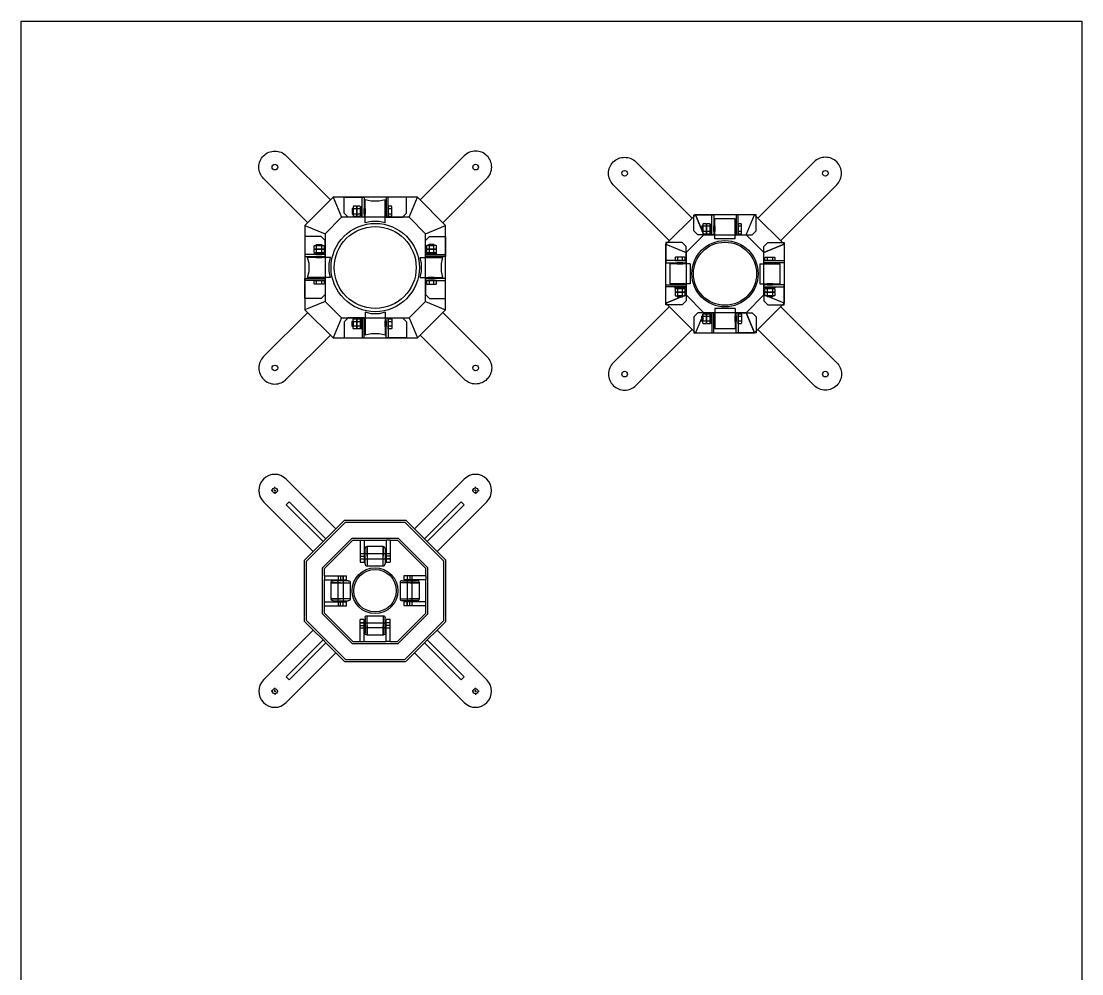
# Model space of a CAD drawing. Header units: millimetres. Extents: x -1461755 to -1310892, y 1449272 to 1531173.
# Drawn here: x -1329215 to -1326574, y 1508663 to 1511034 of the extents above; entities that cross this region are included whole.
import ezdxf

# ---------------------------------------------------------------- set-up
doc = ezdxf.new("R2010")
doc.units = ezdxf.units.MM
doc.header["$LTSCALE"] = 10
doc.layers.get('0').update_dxf_attribs({"linetype": 'CONTINUOUS'})
doc.layers.add('STEEL', color=5, linetype='CONTINUOUS')

# ---------------------------------------------------------------- blocks, each defined once
blk = doc.blocks.new('SW_CENTERMARKSYMBOL_0')
at = {"color": 0, "linetype": 'Continuous'}
for p, q in [((-0.5, 0), (-0.875, 0)), ((0, 0), (-0.25, 0)), ((0, 0.5), (0, 0.875)), ((0, 0), (0, 0.25)), ((0, 0), (0, -0.25)), ((0, 0), (0.25, 0)), ((0.5, 0), (0.875, 0)), ((0, -0.5), (0, -0.875))]:
    blk.add_line(p, q, dxfattribs=at)
blk = doc.blocks.new('SW_CENTERMARKSYMBOL_1')
at = {"color": 0, "linetype": 'Continuous'}
for p, q in [((-0.5, 0), (-0.875, 0)), ((0, 0), (-0.25, 0)), ((0, 0.5), (0, 0.875)), ((0, 0), (0, 0.25)), ((0, 0), (0, -0.25)), ((0, 0), (0.25, 0)), ((0.5, 0), (0.875, 0)), ((0, -0.5), (0, -0.875))]:
    blk.add_line(p, q, dxfattribs=at)
blk = doc.blocks.new('SW_CENTERMARKSYMBOL_2')
at = {"color": 0, "linetype": 'Continuous'}
for p, q in [((-0.5, 0), (-0.875, 0)), ((0, 0), (-0.25, 0)), ((0, 0.5), (0, 0.875)), ((0, 0), (0, 0.25)), ((0, 0), (0, -0.25)), ((0, 0), (0.25, 0)), ((0.5, 0), (0.875, 0)), ((0, -0.5), (0, -0.875))]:
    blk.add_line(p, q, dxfattribs=at)
blk = doc.blocks.new('SW_CENTERMARKSYMBOL_3')
at = {"color": 0, "linetype": 'Continuous'}
for p, q in [((-0.5, 0), (-0.875, 0)), ((0, 0), (-0.25, 0)), ((0, 0.5), (0, 0.875)), ((0, 0), (0, 0.25)), ((0, 0), (0, -0.25)), ((0, 0), (0.25, 0)), ((0.5, 0), (0.875, 0)), ((0, -0.5), (0, -0.875))]:
    blk.add_line(p, q, dxfattribs=at)
blk = doc.blocks.new('SW_CENTERMARKSYMBOL_4')
at = {"color": 0, "linetype": 'Continuous'}
for p, q in [((-0.5, 0), (-0.875, 0)), ((0, 0), (-0.25, 0)), ((0, 0.5), (0, 0.875)), ((0, 0), (0, 0.25)), ((0, 0), (0, -0.25)), ((0, 0), (0.25, 0)), ((0.5, 0), (0.875, 0)), ((0, -0.5), (0, -0.875))]:
    blk.add_line(p, q, dxfattribs=at)
blk = doc.blocks.new('SW_CENTERMARKSYMBOL_5')
at = {"color": 0, "linetype": 'Continuous'}
for p, q in [((-0.5, 0), (-0.875, 0)), ((0, 0), (-0.25, 0)), ((0, 0.5), (0, 0.875)), ((0, 0), (0, 0.25)), ((0, 0), (0, -0.25)), ((0, 0), (0.25, 0)), ((0.5, 0), (0.875, 0)), ((0, -0.5), (0, -0.875))]:
    blk.add_line(p, q, dxfattribs=at)
blk = doc.blocks.new('SW_CENTERMARKSYMBOL_6')
at = {"color": 0, "linetype": 'Continuous'}
for p, q in [((-0.5, 0), (-0.875, 0)), ((0, 0), (-0.25, 0)), ((0, 0.5), (0, 0.875)), ((0, 0), (0, 0.25)), ((0, 0), (0, -0.25)), ((0, 0), (0.25, 0)), ((0.5, 0), (0.875, 0)), ((0, -0.5), (0, -0.875))]:
    blk.add_line(p, q, dxfattribs=at)
blk = doc.blocks.new('SW_CENTERMARKSYMBOL_7')
at = {"color": 0, "linetype": 'Continuous'}
for p, q in [((-0.5, 0), (-0.875, 0)), ((0, 0), (-0.25, 0)), ((0, 0.5), (0, 0.875)), ((0, 0), (0, 0.25)), ((0, 0), (0, -0.25)), ((0, 0), (0.25, 0)), ((0.5, 0), (0.875, 0)), ((0, -0.5), (0, -0.875))]:
    blk.add_line(p, q, dxfattribs=at)
blk = doc.blocks.new('50WHEEL')
for p, q in [((-25, -19), (-25, 19)), ((25, 6.25), (-25, 6.25)), ((20, 24), (-20, 24)), ((-20, 24), (-20, -24)), ((-20, 0), (-20, 24)), ((20, -24), (20, 24)), ((20, 24), (20, 0)), ((25, 19), (25, -19)), ((-25, -6.25), (25, -6.25)), ((-20, -24), (20, -24))]:
    blk.add_line(p, q)
for centre, start, end in [((-20, 19), 90, 180), ((20, 19), 0, 90), ((-20, -19), 180, 270), ((20, -19), 270, 0)]:
    blk.add_arc(centre, 5, start, end)
blk = doc.blocks.new('LUN')
at = {"color": 1}
for p, q in [((2.5, -60), (2.5, -10)), ((52.5, -10), (2.5, -10)), ((52.5, -60), (52.5, -10)), ((52.5, -60), (2.5, -60))]:
    blk.add_line(p, q, dxfattribs=at)
at = {"color": 2}
for p, q in [((-9.5, -35), (-6.5, -33)), ((-9.5, -37), (-6.5, -35))]:
    blk.add_line(p, q, dxfattribs=at)
at = {"color": 1}
for points in [[(-50, 0), (0, 0), (0, -50), (-40, -50), (-50, -40)], [(-5, 0), (0, 0), (0, -50), (-5, -50)], [(60, 0), (55, 0), (55, -50), (60, -50)], [(105, 0), (55, 0), (55, -50), (95, -50), (105, -40)]]:
    blk.add_lwpolyline(points, close=True, dxfattribs=at)
at = {"color": 2}
for points in [[(-18.5, -46.5), (-18.5, -23.5), (-19.5, -22.5), (-26.5, -22.5), (-27.5, -23.5), (-27.5, -46.5), (-26.5, -47.5), (-19.5, -47.5)], [(-9.5, -46.5), (-9.5, -23.5), (-10.5, -22.5), (-17.5, -22.5), (-18.5, -23.5), (-18.5, -46.5), (-17.5, -47.5), (-10.5, -47.5)], [(-6.5, -45), (-6.5, -25), (-9.5, -25), (-9.5, -45)], [(-5, -48.5), (-5, -21.5), (-6.5, -21.5), (-6.5, -48.5)], [(69, -46.5), (69, -23.5), (68, -22.5), (60, -22.5), (60, -47.5), (68, -47.5)], [(-27.5, -42), (-27.5, -28), (-29, -28), (-30, -29), (-30, -41), (-29, -42)], [(-18.5, -41), (-18.5, -29), (-27.5, -29), (-27.5, -41)], [(-9.5, -41), (-9.5, -29), (-18.5, -29), (-18.5, -41)], [(2.5, -28), (2.5, -42), (0, -42), (0, -28)], [(52.5, -28), (52.5, -42), (55, -42), (55, -28)], [(69, -41), (69, -29), (60, -29), (60, -41)]]:
    blk.add_lwpolyline(points, close=True, dxfattribs=at)

msp = doc.modelspace()

# ---------------------------------------------------------------- linework, layer by layer
at = {"color": 1}
for p, q in [((-1328343.5, 1510586.2, 0), (-1328358.5, 1510589.7, 0)), ((-1328358.5, 1510532.7, 0), (-1328358.5, 1510589.7, 0)), ((-1328323.5, 1510586.2, 0), (-1328343.5, 1510586.2, 0)), ((-1328308.5, 1510589.7, 0), (-1328323.5, 1510586.2, 0)), ((-1328308.5, 1510532.7, 0), (-1328308.5, 1510589.7, 0)), ((-1328343.5, 1510536.2, 0), (-1328358.5, 1510532.7, 0)), ((-1328323.5, 1510536.2, 0), (-1328343.5, 1510536.2, 0)), ((-1328308.5, 1510532.7, 0), (-1328323.5, 1510536.2, 0)), ((-1328498.5, 1510431.2, 0), (-1328502, 1510446.2, 0)), ((-1328445, 1510446.2, 0), (-1328502, 1510446.2, 0)), ((-1328448.5, 1510431.2, 0), (-1328445, 1510446.2, 0)), ((-1328222, 1510446.2, 0), (-1328165, 1510446.2, 0)), ((-1328218.5, 1510431.2, 0), (-1328222, 1510446.2, 0)), ((-1328168.5, 1510431.2, 0), (-1328165, 1510446.2, 0)), ((-1328502, 1510396.2, 0), (-1328498.5, 1510411.2, 0)), ((-1328498.5, 1510411.2, 0), (-1328498.5, 1510431.2, 0)), ((-1328448.5, 1510411.2, 0), (-1328448.5, 1510431.2, 0)), ((-1328445, 1510396.2, 0), (-1328448.5, 1510411.2, 0)), ((-1328222, 1510396.2, 0), (-1328218.5, 1510411.2, 0)), ((-1328218.5, 1510411.2, 0), (-1328218.5, 1510431.2, 0)), ((-1328168.5, 1510411.2, 0), (-1328168.5, 1510431.2, 0)), ((-1328165, 1510396.2, 0), (-1328168.5, 1510411.2, 0)), ((-1328445, 1510396.2, 0), (-1328502, 1510396.2, 0)), ((-1328222, 1510396.2, 0), (-1328165, 1510396.2, 0)), ((-1328358.5, 1510309.7, 0), (-1328358.5, 1510252.7, 0)), ((-1328343.5, 1510306.2, 0), (-1328358.5, 1510309.7, 0)), ((-1328323.5, 1510306.2, 0), (-1328343.5, 1510306.2, 0)), ((-1328308.5, 1510309.7, 0), (-1328323.5, 1510306.2, 0)), ((-1328308.5, 1510309.7, 0), (-1328308.5, 1510252.7, 0)), ((-1328343.5, 1510256.2, 0), (-1328358.5, 1510252.7, 0)), ((-1328323.5, 1510256.2, 0), (-1328343.5, 1510256.2, 0)), ((-1328308.5, 1510252.7, 0), (-1328323.5, 1510256.2, 0))]:
    msp.add_line(p, q, dxfattribs=at)
at = {"color": 2}
for p, q in [((-1328370.5, 1510561.2, 0), (-1328367.5, 1510563.2, 0)), ((-1328370.5, 1510559.2, 0), (-1328367.5, 1510561.2, 0)), ((-1328473.5, 1510458.2, 0), (-1328475.5, 1510455.2, 0)), ((-1328471.5, 1510458.2, 0), (-1328473.5, 1510455.2, 0)), ((-1328195.5, 1510458.2, 0), (-1328193.5, 1510455.2, 0)), ((-1328193.5, 1510458.2, 0), (-1328191.5, 1510455.2, 0)), ((-1328370.5, 1510283.2, 0), (-1328367.5, 1510281.2, 0)), ((-1328370.5, 1510281.2, 0), (-1328367.5, 1510279.2, 0))]:
    msp.add_line(p, q, dxfattribs=at)
for p, q in [((-1328431.4, 1509770.5, 0), (-1328555.4, 1509894.5, 0)), ((-1328236, 1509770.5, 0), (-1328112, 1509894.5, 0)), ((-1328488, 1509713.9, 0), (-1328612, 1509837.9, 0)), ((-1328555.2, 1509830.6, 0), (-1328548.1, 1509837.7, 0)), ((-1328463.2, 1509738.7, 0), (-1328555.2, 1509830.6, 0)), ((-1328456.2, 1509745.8, 0), (-1328548.1, 1509837.7, 0)), ((-1328211.2, 1509745.8, 0), (-1328119.3, 1509837.7, 0)), ((-1328204.2, 1509738.7, 0), (-1328112.3, 1509830.6, 0)), ((-1328179.4, 1509713.9, 0), (-1328055.4, 1509837.9, 0)), ((-1328119.3, 1509837.7, 0), (-1328112.3, 1509830.6, 0)), ((-1328504.7, 1509690.2, 0), (-1328407.6, 1509787.2, 0)), ((-1328431.4, 1509770.5, 0), (-1328409.7, 1509792.2, 0)), ((-1328409.7, 1509792.2, 0), (-1328257.7, 1509792.2, 0)), ((-1328407.6, 1509787.2, 0), (-1328259.8, 1509787.2, 0)), ((-1328162.7, 1509690.2, 0), (-1328259.8, 1509787.2, 0)), ((-1328236, 1509770.5, 0), (-1328257.7, 1509792.2, 0)), ((-1328431.4, 1509770.5, 0), (-1328456.2, 1509745.8, 0)), ((-1328211.2, 1509745.8, 0), (-1328236, 1509770.5, 0)), ((-1328463.2, 1509738.7, 0), (-1328488, 1509713.9, 0)), ((-1328464.7, 1509673.6, 0), (-1328391.1, 1509747.2, 0)), ((-1328463.2, 1509738.7, 0), (-1328456.2, 1509745.8, 0)), ((-1328459.7, 1509671.5, 0), (-1328389, 1509742.2, 0)), ((-1328391.1, 1509747.2, 0), (-1328276.4, 1509747.2, 0)), ((-1328389, 1509742.2, 0), (-1328370.7, 1509742.2, 0)), ((-1328370.7, 1509742.2, 0), (-1328370.7, 1509702.2, 0)), ((-1328370.7, 1509742.2, 0), (-1328360.7, 1509742.2, 0)), ((-1328360.7, 1509742.2, 0), (-1328360.7, 1509702.2, 0)), ((-1328360.7, 1509742.2, 0), (-1328306.7, 1509742.2, 0)), ((-1328306.7, 1509742.2, 0), (-1328306.7, 1509702.2, 0)), ((-1328296.7, 1509742.2, 0), (-1328306.7, 1509742.2, 0)), ((-1328296.7, 1509742.2, 0), (-1328278.4, 1509742.2, 0)), ((-1328296.7, 1509742.2, 0), (-1328296.7, 1509702.2, 0)), ((-1328207.7, 1509671.5, 0), (-1328278.4, 1509742.2, 0)), ((-1328202.7, 1509673.6, 0), (-1328276.4, 1509747.2, 0)), ((-1328211.2, 1509745.8, 0), (-1328204.2, 1509738.7, 0)), ((-1328179.4, 1509713.9, 0), (-1328204.2, 1509738.7, 0)), ((-1328509.7, 1509692.2, 0), (-1328488, 1509713.9, 0)), ((-1328360.7, 1509708.5, 0), (-1328370.7, 1509708.5, 0)), ((-1328370.7, 1509702.2, 0), (-1328360.7, 1509702.2, 0)), ((-1328370.7, 1509702.2, 0), (-1328370.7, 1509687.2, 0)), ((-1328370.7, 1509696, 0), (-1328360.7, 1509696, 0)), ((-1328370.7, 1509695.9, 0), (-1328360.7, 1509695.9, 0)), ((-1328360.7, 1509702.2, 0), (-1328360.7, 1509687.2, 0)), ((-1328296.7, 1509708.5, 0), (-1328306.7, 1509708.5, 0)), ((-1328296.7, 1509702.2, 0), (-1328306.7, 1509702.2, 0)), ((-1328306.7, 1509702.2, 0), (-1328306.7, 1509687.2, 0)), ((-1328306.7, 1509696, 0), (-1328296.7, 1509696, 0)), ((-1328296.7, 1509695.9, 0), (-1328306.7, 1509695.9, 0)), ((-1328296.7, 1509702.2, 0), (-1328296.7, 1509687.2, 0)), ((-1328157.7, 1509692.2, 0), (-1328179.4, 1509713.9, 0)), ((-1328509.7, 1509540.2, 0), (-1328509.7, 1509692.2, 0)), ((-1328504.7, 1509542.3, 0), (-1328504.7, 1509690.2, 0)), ((-1328464.7, 1509558.9, 0), (-1328464.7, 1509673.6, 0)), ((-1328459.7, 1509653.2, 0), (-1328459.7, 1509671.5, 0)), ((-1328370.7, 1509687.2, 0), (-1328360.7, 1509687.2, 0)), ((-1328306.7, 1509687.2, 0), (-1328296.7, 1509687.2, 0)), ((-1328207.7, 1509653.2, 0), (-1328207.7, 1509671.5, 0)), ((-1328202.7, 1509558.9, 0), (-1328202.7, 1509673.6, 0)), ((-1328162.7, 1509542.3, 0), (-1328162.7, 1509690.2, 0)), ((-1328157.7, 1509540.2, 0), (-1328157.7, 1509692.2, 0)), ((-1328459.7, 1509653.2, 0), (-1328419.7, 1509653.2, 0)), ((-1328459.7, 1509653.2, 0), (-1328459.7, 1509643.2, 0)), ((-1328459.7, 1509643.2, 0), (-1328419.7, 1509643.2, 0)), ((-1328459.7, 1509589.2, 0), (-1328459.7, 1509643.2, 0)), ((-1328426, 1509653.2, 0), (-1328426, 1509643.2, 0)), ((-1328419.7, 1509653.2, 0), (-1328419.7, 1509643.2, 0)), ((-1328419.7, 1509653.2, 0), (-1328404.7, 1509653.2, 0)), ((-1328419.7, 1509643.2, 0), (-1328404.7, 1509643.2, 0)), ((-1328413.5, 1509643.2, 0), (-1328413.5, 1509653.2, 0)), ((-1328413.4, 1509653.2, 0), (-1328413.4, 1509643.2, 0)), ((-1328404.7, 1509643.2, 0), (-1328404.7, 1509653.2, 0)), ((-1328262.7, 1509653.2, 0), (-1328262.7, 1509643.2, 0)), ((-1328247.7, 1509653.2, 0), (-1328262.7, 1509653.2, 0)), ((-1328247.7, 1509643.2, 0), (-1328262.7, 1509643.2, 0)), ((-1328254, 1509653.2, 0), (-1328254, 1509643.2, 0)), ((-1328254, 1509653.2, 0), (-1328254, 1509643.2, 0)), ((-1328247.7, 1509653.2, 0), (-1328247.7, 1509643.2, 0)), ((-1328207.7, 1509653.2, 0), (-1328247.7, 1509653.2, 0)), ((-1328207.7, 1509643.2, 0), (-1328247.7, 1509643.2, 0)), ((-1328241.5, 1509643.2, 0), (-1328241.5, 1509653.2, 0)), ((-1328207.7, 1509653.2, 0), (-1328207.7, 1509643.2, 0)), ((-1328207.7, 1509589.2, 0), (-1328207.7, 1509643.2, 0)), ((-1328459.7, 1509589.2, 0), (-1328419.7, 1509589.2, 0)), ((-1328459.7, 1509579.2, 0), (-1328459.7, 1509589.2, 0)), ((-1328459.7, 1509579.2, 0), (-1328419.7, 1509579.2, 0)), ((-1328459.7, 1509560.9, 0), (-1328459.7, 1509579.2, 0)), ((-1328426, 1509589.2, 0), (-1328426, 1509579.2, 0)), ((-1328419.7, 1509579.2, 0), (-1328419.7, 1509589.2, 0)), ((-1328419.7, 1509589.2, 0), (-1328404.7, 1509589.2, 0)), ((-1328419.7, 1509579.2, 0), (-1328404.7, 1509579.2, 0)), ((-1328413.5, 1509579.2, 0), (-1328413.5, 1509589.2, 0)), ((-1328413.4, 1509579.2, 0), (-1328413.4, 1509589.2, 0)), ((-1328404.7, 1509579.2, 0), (-1328404.7, 1509589.2, 0)), ((-1328262.7, 1509589.2, 0), (-1328262.7, 1509579.2, 0)), ((-1328247.7, 1509589.2, 0), (-1328262.7, 1509589.2, 0)), ((-1328247.7, 1509579.2, 0), (-1328262.7, 1509579.2, 0)), ((-1328254, 1509579.2, 0), (-1328254, 1509589.2, 0)), ((-1328254, 1509589.2, 0), (-1328254, 1509579.2, 0)), ((-1328247.7, 1509579.2, 0), (-1328247.7, 1509589.2, 0)), ((-1328207.7, 1509589.2, 0), (-1328247.7, 1509589.2, 0)), ((-1328207.7, 1509579.2, 0), (-1328247.7, 1509579.2, 0)), ((-1328241.5, 1509579.2, 0), (-1328241.5, 1509589.2, 0)), ((-1328207.7, 1509579.2, 0), (-1328207.7, 1509589.2, 0)), ((-1328207.7, 1509560.9, 0), (-1328207.7, 1509579.2, 0)), ((-1328509.7, 1509540.2, 0), (-1328488, 1509518.5, 0)), ((-1328504.7, 1509542.3, 0), (-1328407.6, 1509445.2, 0)), ((-1328464.7, 1509558.9, 0), (-1328391.1, 1509485.2, 0)), ((-1328459.7, 1509560.9, 0), (-1328389, 1509490.2, 0)), ((-1328360.7, 1509545.2, 0), (-1328370.7, 1509545.2, 0)), ((-1328370.7, 1509530.2, 0), (-1328370.7, 1509545.2, 0)), ((-1328360.7, 1509530.2, 0), (-1328360.7, 1509545.2, 0)), ((-1328296.7, 1509545.2, 0), (-1328306.7, 1509545.2, 0)), ((-1328306.7, 1509530.2, 0), (-1328306.7, 1509545.2, 0)), ((-1328296.7, 1509530.2, 0), (-1328296.7, 1509545.2, 0)), ((-1328207.7, 1509560.9, 0), (-1328278.4, 1509490.2, 0)), ((-1328202.7, 1509558.9, 0), (-1328276.4, 1509485.2, 0)), ((-1328162.7, 1509542.3, 0), (-1328259.8, 1509445.2, 0)), ((-1328157.7, 1509540.2, 0), (-1328179.4, 1509518.5, 0)), ((-1328488, 1509518.5, 0), (-1328612, 1509394.5, 0)), ((-1328488, 1509518.5, 0), (-1328463.2, 1509493.8, 0)), ((-1328370.7, 1509536.5, 0), (-1328360.7, 1509536.5, 0)), ((-1328360.7, 1509536.5, 0), (-1328370.7, 1509536.5, 0)), ((-1328370.7, 1509490.2, 0), (-1328370.7, 1509530.2, 0)), ((-1328370.7, 1509530.2, 0), (-1328360.7, 1509530.2, 0)), ((-1328370.7, 1509524, 0), (-1328360.7, 1509524, 0)), ((-1328360.7, 1509490.2, 0), (-1328360.7, 1509530.2, 0)), ((-1328296.7, 1509536.5, 0), (-1328306.7, 1509536.5, 0)), ((-1328296.7, 1509536.5, 0), (-1328306.7, 1509536.5, 0)), ((-1328306.7, 1509490.2, 0), (-1328306.7, 1509530.2, 0)), ((-1328296.7, 1509530.2, 0), (-1328306.7, 1509530.2, 0)), ((-1328306.7, 1509524, 0), (-1328296.7, 1509524, 0)), ((-1328296.7, 1509490.2, 0), (-1328296.7, 1509530.2, 0)), ((-1328204.2, 1509493.8, 0), (-1328179.4, 1509518.5, 0)), ((-1328179.4, 1509518.5, 0), (-1328055.4, 1509394.5, 0)), ((-1328463.2, 1509493.8, 0), (-1328555.2, 1509401.8, 0)), ((-1328456.2, 1509486.7, 0), (-1328548.1, 1509394.8, 0)), ((-1328456.2, 1509486.7, 0), (-1328463.2, 1509493.8, 0)), ((-1328456.2, 1509486.7, 0), (-1328431.4, 1509461.9, 0)), ((-1328391.1, 1509485.2, 0), (-1328276.4, 1509485.2, 0)), ((-1328389, 1509490.2, 0), (-1328370.7, 1509490.2, 0)), ((-1328370.7, 1509490.2, 0), (-1328360.7, 1509490.2, 0)), ((-1328360.7, 1509490.2, 0), (-1328306.7, 1509490.2, 0)), ((-1328296.7, 1509490.2, 0), (-1328306.7, 1509490.2, 0)), ((-1328296.7, 1509490.2, 0), (-1328278.4, 1509490.2, 0)), ((-1328236, 1509461.9, 0), (-1328211.2, 1509486.7, 0)), ((-1328204.2, 1509493.8, 0), (-1328211.2, 1509486.7, 0)), ((-1328211.2, 1509486.7, 0), (-1328119.3, 1509394.8, 0)), ((-1328204.2, 1509493.8, 0), (-1328112.3, 1509401.8, 0)), ((-1328431.4, 1509461.9, 0), (-1328555.4, 1509337.9, 0)), ((-1328431.4, 1509461.9, 0), (-1328409.7, 1509440.2, 0)), ((-1328236, 1509461.9, 0), (-1328257.7, 1509440.2, 0)), ((-1328236, 1509461.9, 0), (-1328112, 1509337.9, 0)), ((-1328409.7, 1509440.2, 0), (-1328257.7, 1509440.2, 0)), ((-1328407.6, 1509445.2, 0), (-1328259.8, 1509445.2, 0)), ((-1328548.1, 1509394.8, 0), (-1328555.2, 1509401.8, 0)), ((-1328112.3, 1509401.8, 0), (-1328119.3, 1509394.8, 0))]:
    msp.add_line(p, q)
msp.add_lwpolyline([(-1329215.3, 1511034.5), (-1326573.7, 1511034.5), (-1326573.7, 1505432.8), (-1329215.3, 1505432.8)], close=True)
at = {"color": 6, "elevation": 0}
for points in [[(-1328501.8, 1510532.9), (-1328611.8, 1510642.9, -0.414214), (-1328611.8, 1510699.5), (-1328611.8, 1510699.5, -0.414214), (-1328555.2, 1510699.5), (-1328445.2, 1510589.5)], [(-1328165.2, 1510532.9), (-1328055.2, 1510642.9, 0.414214), (-1328055.2, 1510699.5), (-1328055.2, 1510699.5, 0.414214), (-1328111.8, 1510699.5), (-1328221.8, 1510589.5)], [(-1328501.8, 1510309.5), (-1328611.8, 1510199.5, 0.414214), (-1328611.8, 1510142.9), (-1328611.8, 1510142.9, 0.414214), (-1328555.2, 1510142.9), (-1328445.2, 1510252.9)], [(-1328165.2, 1510309.5), (-1328055.2, 1510199.5, -0.414214), (-1328055.2, 1510142.9), (-1328055.2, 1510142.9, -0.414214), (-1328111.8, 1510142.9), (-1328221.8, 1510252.9)]]:
    msp.add_lwpolyline(points, format="xyb", dxfattribs=at)
at = {"color": 6}
for points in [[(-1327600.9, 1510487.7), (-1327740.7, 1510627.5, -0.414214), (-1327740.7, 1510684), (-1327740.7, 1510684, -0.414214), (-1327684.1, 1510684), (-1327544.3, 1510544.2)], [(-1327323.9, 1510487.7), (-1327184.1, 1510627.5, 0.414214), (-1327184.1, 1510684), (-1327184.1, 1510684, 0.414214), (-1327240.7, 1510684), (-1327380.5, 1510544.2)], [(-1327600.9, 1510323.8), (-1327740.7, 1510184, 0.414214), (-1327740.7, 1510127.5), (-1327740.7, 1510127.5, 0.414214), (-1327684.1, 1510127.5), (-1327544.3, 1510267.3)], [(-1327323.9, 1510323.8), (-1327184.1, 1510184, -0.414214), (-1327184.1, 1510127.5), (-1327184.1, 1510127.5, -0.414214), (-1327240.7, 1510127.5), (-1327380.5, 1510267.3)]]:
    msp.add_lwpolyline(points, format="xyb", dxfattribs=at)
at = {"elevation": 0}
for points in [[(-1328438.5, 1510246.2), (-1328228.5, 1510246.2), (-1328158.5, 1510316.2), (-1328158.5, 1510526.2), (-1328228.5, 1510596.2), (-1328438.5, 1510596.2), (-1328508.5, 1510526.2), (-1328508.5, 1510316.2)], [(-1328417.8, 1510296.2), (-1328249.2, 1510296.2), (-1328208.5, 1510336.9), (-1328208.5, 1510505.5), (-1328249.2, 1510546.2), (-1328417.8, 1510546.2), (-1328458.5, 1510505.5), (-1328458.5, 1510336.9)]]:
    msp.add_lwpolyline(points, close=True, dxfattribs=at)
for points in [[(-1328438.5, 1510596.2), (-1328417.8, 1510546.2)], [(-1328249.2, 1510546.2), (-1328228.5, 1510596.2)], [(-1328508.5, 1510526.2), (-1328458.5, 1510505.5)], [(-1328208.5, 1510505.5), (-1328158.5, 1510526.2)], [(-1328458.5, 1510336.9), (-1328508.5, 1510316.2)], [(-1328208.5, 1510336.9), (-1328158.5, 1510316.2)], [(-1328417.8, 1510296.2), (-1328438.5, 1510246.2)], [(-1328249.2, 1510296.2), (-1328228.5, 1510246.2)]]:
    msp.add_lwpolyline(points, dxfattribs=at)
at = {"color": 1, "elevation": 0}
for points in [[(-1328411, 1510596.2), (-1328361, 1510596.2), (-1328361, 1510546.2), (-1328401, 1510546.2), (-1328411, 1510556.2)], [(-1328366, 1510596.2), (-1328361, 1510596.2), (-1328361, 1510546.2), (-1328366, 1510546.2)], [(-1328301, 1510596.2), (-1328306, 1510596.2), (-1328306, 1510546.2), (-1328301, 1510546.2)], [(-1328256, 1510596.2), (-1328306, 1510596.2), (-1328306, 1510546.2), (-1328266, 1510546.2), (-1328256, 1510556.2)], [(-1328508.5, 1510498.7), (-1328508.5, 1510448.7), (-1328458.5, 1510448.7), (-1328458.5, 1510488.7), (-1328468.5, 1510498.7)], [(-1328158.5, 1510498.7), (-1328158.5, 1510448.7), (-1328208.5, 1510448.7), (-1328208.5, 1510488.7), (-1328198.5, 1510498.7)], [(-1328508.5, 1510453.7), (-1328508.5, 1510448.7), (-1328458.5, 1510448.7), (-1328458.5, 1510453.7)], [(-1328158.5, 1510453.7), (-1328158.5, 1510448.7), (-1328208.5, 1510448.7), (-1328208.5, 1510453.7)], [(-1328508.5, 1510388.7), (-1328508.5, 1510393.7), (-1328458.5, 1510393.7), (-1328458.5, 1510388.7)], [(-1328508.5, 1510343.7), (-1328508.5, 1510393.7), (-1328458.5, 1510393.7), (-1328458.5, 1510353.7), (-1328468.5, 1510343.7)], [(-1328158.5, 1510388.7), (-1328158.5, 1510393.7), (-1328208.5, 1510393.7), (-1328208.5, 1510388.7)], [(-1328158.5, 1510343.7), (-1328158.5, 1510393.7), (-1328208.5, 1510393.7), (-1328208.5, 1510353.7), (-1328198.5, 1510343.7)], [(-1328411, 1510246.2), (-1328361, 1510246.2), (-1328361, 1510296.2), (-1328401, 1510296.2), (-1328411, 1510286.2)], [(-1328366, 1510246.2), (-1328361, 1510246.2), (-1328361, 1510296.2), (-1328366, 1510296.2)], [(-1328301, 1510246.2), (-1328306, 1510246.2), (-1328306, 1510296.2), (-1328301, 1510296.2)], [(-1328256, 1510246.2), (-1328306, 1510246.2), (-1328306, 1510296.2), (-1328266, 1510296.2), (-1328256, 1510286.2)]]:
    msp.add_lwpolyline(points, close=True, dxfattribs=at)
at = {"color": 2, "elevation": 0}
for points in [[(-1328388.5, 1510554.2), (-1328388.5, 1510568.2), (-1328390, 1510568.2), (-1328391, 1510567.2), (-1328391, 1510555.2), (-1328390, 1510554.2)], [(-1328379.5, 1510549.7), (-1328379.5, 1510572.7), (-1328380.5, 1510573.7), (-1328387.5, 1510573.7), (-1328388.5, 1510572.7), (-1328388.5, 1510549.7), (-1328387.5, 1510548.7), (-1328380.5, 1510548.7)], [(-1328370.5, 1510549.7), (-1328370.5, 1510572.7), (-1328371.5, 1510573.7), (-1328378.5, 1510573.7), (-1328379.5, 1510572.7), (-1328379.5, 1510549.7), (-1328378.5, 1510548.7), (-1328371.5, 1510548.7)], [(-1328367.5, 1510551.2), (-1328367.5, 1510571.2), (-1328370.5, 1510571.2), (-1328370.5, 1510551.2)], [(-1328366, 1510547.7), (-1328366, 1510574.7), (-1328367.5, 1510574.7), (-1328367.5, 1510547.7)], [(-1328358.5, 1510568.2), (-1328358.5, 1510554.2), (-1328361, 1510554.2), (-1328361, 1510568.2)], [(-1328308.5, 1510568.2), (-1328308.5, 1510554.2), (-1328306, 1510554.2), (-1328306, 1510568.2)], [(-1328292, 1510549.7), (-1328292, 1510572.7), (-1328293, 1510573.7), (-1328301, 1510573.7), (-1328301, 1510548.7), (-1328293, 1510548.7)], [(-1328379.5, 1510555.2), (-1328379.5, 1510567.2), (-1328388.5, 1510567.2), (-1328388.5, 1510555.2)], [(-1328370.5, 1510555.2), (-1328370.5, 1510567.2), (-1328379.5, 1510567.2), (-1328379.5, 1510555.2)], [(-1328292, 1510555.2), (-1328292, 1510567.2), (-1328301, 1510567.2), (-1328301, 1510555.2)], [(-1328462, 1510467.2), (-1328485, 1510467.2), (-1328486, 1510468.2), (-1328486, 1510475.2), (-1328485, 1510476.2), (-1328462, 1510476.2), (-1328461, 1510475.2), (-1328461, 1510468.2)], [(-1328462, 1510458.2), (-1328485, 1510458.2), (-1328486, 1510459.2), (-1328486, 1510466.2), (-1328485, 1510467.2), (-1328462, 1510467.2), (-1328461, 1510466.2), (-1328461, 1510459.2)], [(-1328466.5, 1510476.2), (-1328480.5, 1510476.2), (-1328480.5, 1510477.7), (-1328479.5, 1510478.7), (-1328467.5, 1510478.7), (-1328466.5, 1510477.7)], [(-1328467.5, 1510467.2), (-1328479.5, 1510467.2), (-1328479.5, 1510476.2), (-1328467.5, 1510476.2)], [(-1328467.5, 1510458.2), (-1328479.5, 1510458.2), (-1328479.5, 1510467.2), (-1328467.5, 1510467.2)], [(-1328205, 1510467.2), (-1328182, 1510467.2), (-1328181, 1510468.2), (-1328181, 1510475.2), (-1328182, 1510476.2), (-1328205, 1510476.2), (-1328206, 1510475.2), (-1328206, 1510468.2)], [(-1328205, 1510458.2), (-1328182, 1510458.2), (-1328181, 1510459.2), (-1328181, 1510466.2), (-1328182, 1510467.2), (-1328205, 1510467.2), (-1328206, 1510466.2), (-1328206, 1510459.2)], [(-1328200.5, 1510476.2), (-1328186.5, 1510476.2), (-1328186.5, 1510477.7), (-1328187.5, 1510478.7), (-1328199.5, 1510478.7), (-1328200.5, 1510477.7)], [(-1328199.5, 1510467.2), (-1328187.5, 1510467.2), (-1328187.5, 1510476.2), (-1328199.5, 1510476.2)], [(-1328199.5, 1510458.2), (-1328187.5, 1510458.2), (-1328187.5, 1510467.2), (-1328199.5, 1510467.2)], [(-1328460, 1510453.7), (-1328487, 1510453.7), (-1328487, 1510455.2), (-1328460, 1510455.2)], [(-1328463.5, 1510455.2), (-1328483.5, 1510455.2), (-1328483.5, 1510458.2), (-1328463.5, 1510458.2)], [(-1328480.5, 1510446.2), (-1328466.5, 1510446.2), (-1328466.5, 1510448.7), (-1328480.5, 1510448.7)], [(-1328207, 1510453.7), (-1328180, 1510453.7), (-1328180, 1510455.2), (-1328207, 1510455.2)], [(-1328203.5, 1510455.2), (-1328183.5, 1510455.2), (-1328183.5, 1510458.2), (-1328203.5, 1510458.2)], [(-1328186.5, 1510446.2), (-1328200.5, 1510446.2), (-1328200.5, 1510448.7), (-1328186.5, 1510448.7)], [(-1328462, 1510379.7), (-1328485, 1510379.7), (-1328486, 1510380.7), (-1328486, 1510388.7), (-1328461, 1510388.7), (-1328461, 1510380.7)], [(-1328480.5, 1510396.2), (-1328466.5, 1510396.2), (-1328466.5, 1510393.7), (-1328480.5, 1510393.7)], [(-1328467.5, 1510379.7), (-1328479.5, 1510379.7), (-1328479.5, 1510388.7), (-1328467.5, 1510388.7)], [(-1328205, 1510379.7), (-1328182, 1510379.7), (-1328181, 1510380.7), (-1328181, 1510388.7), (-1328206, 1510388.7), (-1328206, 1510380.7)], [(-1328186.5, 1510396.2), (-1328200.5, 1510396.2), (-1328200.5, 1510393.7), (-1328186.5, 1510393.7)], [(-1328199.5, 1510379.7), (-1328187.5, 1510379.7), (-1328187.5, 1510388.7), (-1328199.5, 1510388.7)], [(-1328388.5, 1510288.2), (-1328388.5, 1510274.2), (-1328390, 1510274.2), (-1328391, 1510275.2), (-1328391, 1510287.2), (-1328390, 1510288.2)], [(-1328379.5, 1510292.7), (-1328379.5, 1510269.7), (-1328380.5, 1510268.7), (-1328387.5, 1510268.7), (-1328388.5, 1510269.7), (-1328388.5, 1510292.7), (-1328387.5, 1510293.7), (-1328380.5, 1510293.7)], [(-1328379.5, 1510287.2), (-1328379.5, 1510275.2), (-1328388.5, 1510275.2), (-1328388.5, 1510287.2)], [(-1328370.5, 1510292.7), (-1328370.5, 1510269.7), (-1328371.5, 1510268.7), (-1328378.5, 1510268.7), (-1328379.5, 1510269.7), (-1328379.5, 1510292.7), (-1328378.5, 1510293.7), (-1328371.5, 1510293.7)], [(-1328370.5, 1510287.2), (-1328370.5, 1510275.2), (-1328379.5, 1510275.2), (-1328379.5, 1510287.2)], [(-1328367.5, 1510291.2), (-1328367.5, 1510271.2), (-1328370.5, 1510271.2), (-1328370.5, 1510291.2)], [(-1328366, 1510294.7), (-1328366, 1510267.7), (-1328367.5, 1510267.7), (-1328367.5, 1510294.7)], [(-1328358.5, 1510274.2), (-1328358.5, 1510288.2), (-1328361, 1510288.2), (-1328361, 1510274.2)], [(-1328308.5, 1510274.2), (-1328308.5, 1510288.2), (-1328306, 1510288.2), (-1328306, 1510274.2)], [(-1328292, 1510292.7), (-1328292, 1510269.7), (-1328293, 1510268.7), (-1328301, 1510268.7), (-1328301, 1510293.7), (-1328293, 1510293.7)], [(-1328292, 1510287.2), (-1328292, 1510275.2), (-1328301, 1510275.2), (-1328301, 1510287.2)]]:
    msp.add_lwpolyline(points, close=True, dxfattribs=at)
at = {"color": 5}
for centre in [(-1328583.5, 1510671.2, 0), (-1328083.5, 1510671.2, 0), (-1327712.4, 1510655.8), (-1327212.4, 1510655.8), (-1328583.5, 1510171.2, 0), (-1328083.5, 1510171.2, 0), (-1327712.4, 1510155.8), (-1327212.4, 1510155.8)]:
    msp.add_circle(centre, 7, dxfattribs=at)
for centre, radius in [((-1328333.5, 1510421.2, 0), 110), ((-1328333.5, 1510421.2, 0), 102), ((-1327462.4, 1510405.8), 82.5), ((-1327462.4, 1510405.8), 78.5), ((-1328583.7, 1509866.2, 0), 6.25), ((-1328583.7, 1509866.2, 0), 6.25), ((-1328083.7, 1509866.2, 0), 6.25), ((-1328083.7, 1509866.2, 0), 6.25), ((-1328334, 1509616.5, 0), 57), ((-1328334, 1509616.5, 0), 53), ((-1328583.7, 1509366.2, 0), 6.25), ((-1328083.7, 1509366.2, 0), 6.25)]:
    msp.add_circle(centre, radius)
for centre, start, end in [((-1328583.7, 1509866.2, 0), 45, 225), ((-1328083.7, 1509866.2, 0), 315, 135), ((-1328583.7, 1509366.2, 0), 135, 315), ((-1328083.7, 1509366.2, 0), 225, 45)]:
    msp.add_arc(centre, 40, start, end)
at = {"layer": 'STEEL'}
for points in [[(-1327515.1, 1510502.8), (-1327535.8, 1510552.8), (-1327609.4, 1510479.2), (-1327559.4, 1510458.5)], [(-1327535.8, 1510552.8), (-1327515.1, 1510502.8), (-1327409.7, 1510502.8), (-1327389, 1510552.8)], [(-1327409.7, 1510502.8), (-1327389, 1510552.8), (-1327315.4, 1510479.2), (-1327365.4, 1510458.5)], [(-1327609.4, 1510479.2), (-1327559.4, 1510458.5), (-1327559.4, 1510353.1), (-1327609.4, 1510332.4)], [(-1327315.4, 1510332.4), (-1327365.4, 1510353.1), (-1327365.4, 1510458.5), (-1327315.4, 1510479.2)], [(-1327515.1, 1510308.8), (-1327535.8, 1510258.8), (-1327609.4, 1510332.4), (-1327559.4, 1510353.1)], [(-1327409.7, 1510308.8), (-1327389, 1510258.8), (-1327315.4, 1510332.4), (-1327365.4, 1510353.1)], [(-1327389, 1510258.8), (-1327409.7, 1510308.8), (-1327515.1, 1510308.8), (-1327535.8, 1510258.8)]]:
    msp.add_lwpolyline(points, close=True, dxfattribs=at)

# ---------------------------------------------------------------- block references
at = {"xscale": 10, "yscale": 10, "zscale": 10}
for name, p in [('SW_CENTERMARKSYMBOL_0', (-1328583.7, 1509866.2, 0)), ('SW_CENTERMARKSYMBOL_4', (-1328583.7, 1509866.2, 0)), ('SW_CENTERMARKSYMBOL_2', (-1328083.7, 1509866.2, 0)), ('SW_CENTERMARKSYMBOL_6', (-1328083.7, 1509866.2, 0)), ('SW_CENTERMARKSYMBOL_1', (-1328583.7, 1509366.2, 0)), ('SW_CENTERMARKSYMBOL_5', (-1328583.7, 1509366.2, 0)), ('SW_CENTERMARKSYMBOL_3', (-1328083.7, 1509366.2, 0)), ('SW_CENTERMARKSYMBOL_7', (-1328083.7, 1509366.2, 0))]:
    msp.add_blockref(name, p, dxfattribs=at)
msp.add_blockref('50WHEEL', (-1328334, 1509702.2, 0))
at = {"xscale": -1}
for p, rotation in [((-1328419.7, 1509616.5, 0), 90), ((-1328334, 1509530.2, 0), 180)]:
    msp.add_blockref('50WHEEL', p, dxfattribs=dict(at, rotation=rotation))
at = {"rotation": 270}
msp.add_blockref('50WHEEL', (-1328247.7, 1509616.5, 0), dxfattribs=at)
at = {"layer": 'STEEL'}
msp.add_blockref('LUN', (-1327489.9, 1510552.8), dxfattribs=at)
at = {"layer": 'STEEL', "rotation": 90}
msp.add_blockref('LUN', (-1327609.4, 1510378.3), dxfattribs=at)
at = {"layer": 'STEEL', "xscale": -1}
for p, rotation in [((-1327315.4, 1510378.3), 270), ((-1327489.9, 1510258.8), 180)]:
    msp.add_blockref('LUN', p, dxfattribs=dict(at, rotation=rotation))

doc.saveas('drawing.dxf')
